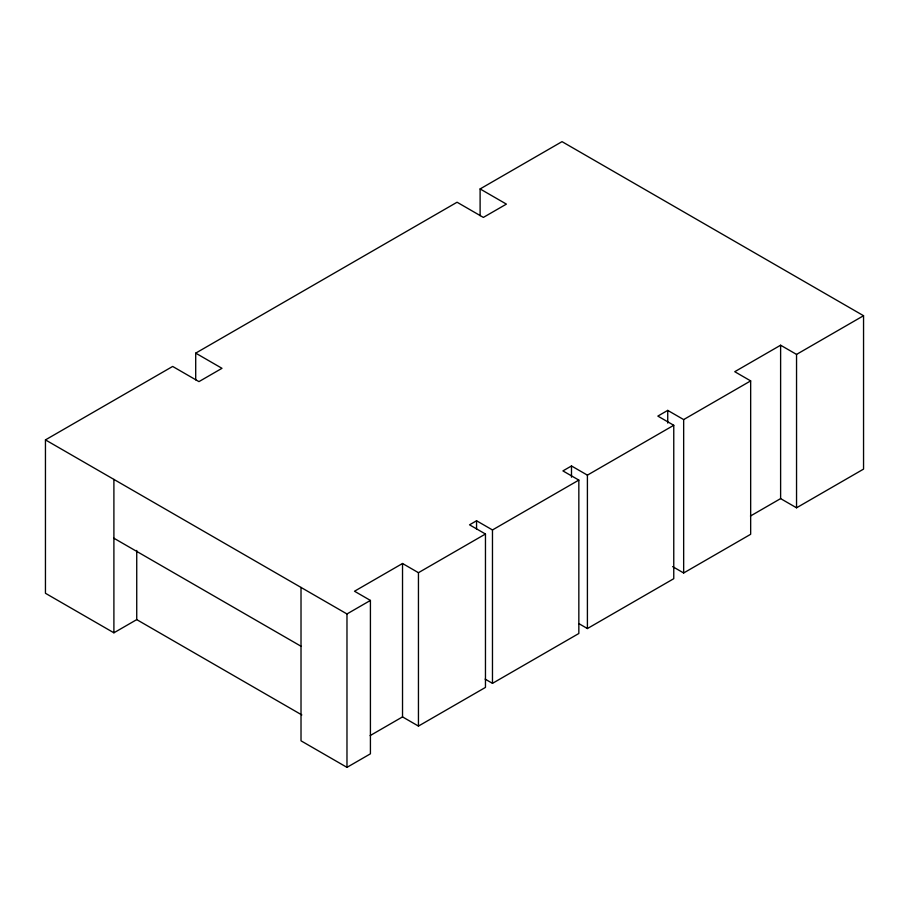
<?xml version="1.0" encoding="UTF-8"?>
<svg xmlns="http://www.w3.org/2000/svg" width="909" height="909" viewBox="0 0 909 909"><rect width="100%" height="100%" fill="white"/><g stroke="black" fill="none" stroke-linecap="round" stroke-linejoin="round"><path stroke-width="1.36" d="M301.833 714.94L136.736 619.62L113.898 632.8L45.45 593.282L45.45 439.888L172.665 366.441L198.957 381.621L221.989 368.315L195.708 353.135L195.708 379.871M195.708 353.135L457.068 202.23L483.361 217.41L506.404 204.116L480.111 188.936L480.111 215.672M480.111 188.936L562.023 141.645L863.55 315.718L863.55 469.112L796.545 507.801L780.615 498.609L750.436 516.039M370.111 735.62L402.528 716.894L418.447 726.086L485.463 687.409L485.463 534.015L418.447 572.693L402.528 563.5L354.499 591.236L370.418 600.429L370.418 753.822L346.977 767.355L301.015 740.824L301.015 587.43M485.133 679.114L492.473 683.352L578.84 633.493L578.84 480.1L492.473 529.958L476.555 520.766L469.544 524.823L485.463 534.015M578.84 623.597L587.407 628.551L673.762 578.692L673.762 425.287L587.407 475.146L571.488 465.965L562.921 470.907L578.84 480.1M672.637 566.614L683.659 572.977L750.664 534.287L750.664 380.894L683.659 419.583L667.729 410.391L657.843 416.095L673.762 425.287M863.55 315.718L796.545 354.408L780.615 345.215L734.745 371.701L750.664 380.894M45.45 439.888L346.977 613.961L370.418 600.429M113.898 538.219L301.015 646.242M796.545 354.408L796.545 507.801M780.615 345.215L780.615 498.609M683.659 419.583L683.659 572.977M667.729 410.391L667.729 423.06M587.407 475.146L587.407 628.551M571.488 465.965L571.488 477.214M492.473 529.958L492.473 683.352M476.555 520.766L476.555 529.208M418.447 572.693L418.447 726.086M402.528 563.5L402.528 716.894M346.977 613.961L346.977 767.355M136.736 550.445L136.736 619.62M113.898 479.407L113.898 632.8"/></g></svg>
